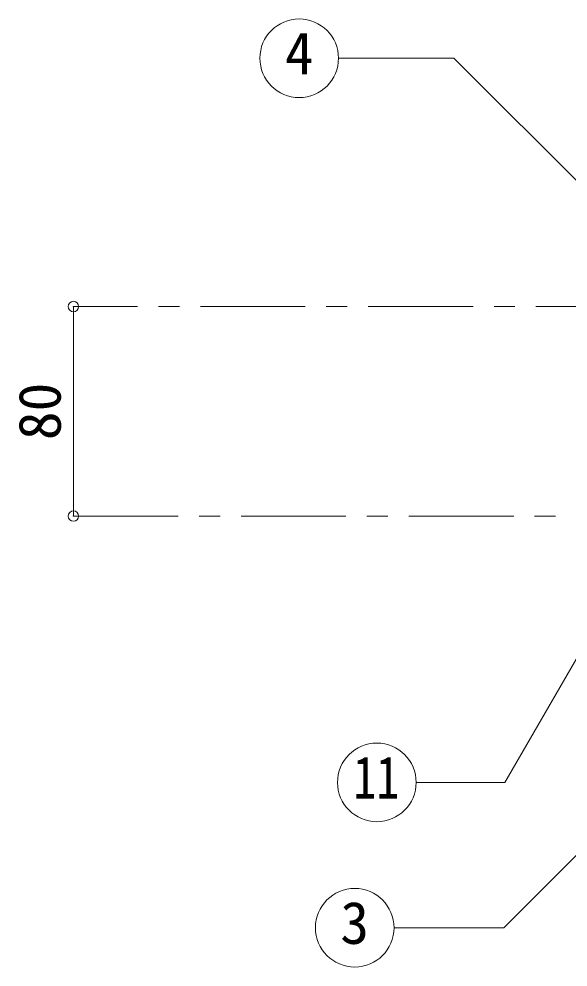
# Model space of a CAD drawing. Units: millimetres at full size, sheet at 1:8; details may follow other scales. Extents: x -1668 to 1572, y -1121 to 1127.
# Drawn here: x -518.3 to -308.8, y -378.5 to -16.5 of the extents above; entities that cross this region are included whole.
import ezdxf
from ezdxf.enums import TextEntityAlignment as Align

# ---------------------------------------------------------------- set-up
doc = ezdxf.new("R2010")
doc.units = ezdxf.units.MM
doc.header["$LTSCALE"] = 8
doc.header["$PDMODE"] = 32
doc.header["$PDSIZE"] = 4
doc.linetypes.add('CHAIN1', pattern=[8, 5, -1, 1, -1])
doc.layers.add('0-0_ﾚｲﾔ1', color=7, linetype='Continuous', lineweight=18)
doc.styles.add('ＭＳ ゴシック', font='')
doc.styles.get('ＭＳ ゴシック').set_extended_font_data('MS Gothic')

msp = doc.modelspace()

# ---------------------------------------------------------------- linework, layer by layer
at = {"layer": '0-0_ﾚｲﾔ1'}
for p, q in [((-396.351, -31.543), (-352.333, -31.543)), ((-264.072, -119.804), (-352.333, -31.543)), ((-287.435, -229.318), (-332.858, -307.994)), ((-267.866, -298.08), (-333.273, -363.487)), ((-366.732, -307.994), (-332.858, -307.994)), ((-375.168, -363.487), (-333.273, -363.487))]:
    msp.add_line(p, q, dxfattribs=at)
at = {"layer": '0-0_ﾚｲﾔ1', "color": 4, "lineweight": 9}
msp.add_line((-497.509, -206.331), (-497.509, -126.331), dxfattribs=at)
at = {"layer": '0-0_ﾚｲﾔ1', "color": 4, "linetype": 'CHAIN1', "lineweight": 9}
for p, q in [((-281.015, -126.331), (-497.509, -126.331)), ((-497.509, -206.331), (-213.418, -206.331))]:
    msp.add_line(p, q, dxfattribs=at)
at = {"layer": '0-0_ﾚｲﾔ1'}
for centre in [(-411.351, -31.543), (-381.732, -307.994), (-390.168, -363.487)]:
    msp.add_circle(centre, 15, dxfattribs=at)
at = {"layer": '0-0_ﾚｲﾔ1', "color": 1}
for p in [(-497.509, -126.331), (-497.509, -206.331)]:
    msp.add_point(p, dxfattribs=at)

# ---------------------------------------------------------------- texts
at = {"layer": '0-0_ﾚｲﾔ1', "style": 'ＭＳ ゴシック'}
for s, p in [('4', (-416.851, -42.543)), ('3', (-395.668, -374.487))]:
    msp.add_text(s, height=16.13, dxfattribs=at).set_placement(p, align=Align.BOTTOM_LEFT)
msp.add_text('80', height=16.13, rotation=90, dxfattribs=at).set_placement((-497.509, -177.331), align=Align.BOTTOM_LEFT)
at = {"layer": '0-0_ﾚｲﾔ1', "style": 'ＭＳ ゴシック', "width": 0.8}
msp.add_text('11', height=16.13, dxfattribs=at).set_placement((-390.732, -318.994), align=Align.BOTTOM_LEFT)

doc.saveas('drawing.dxf')
